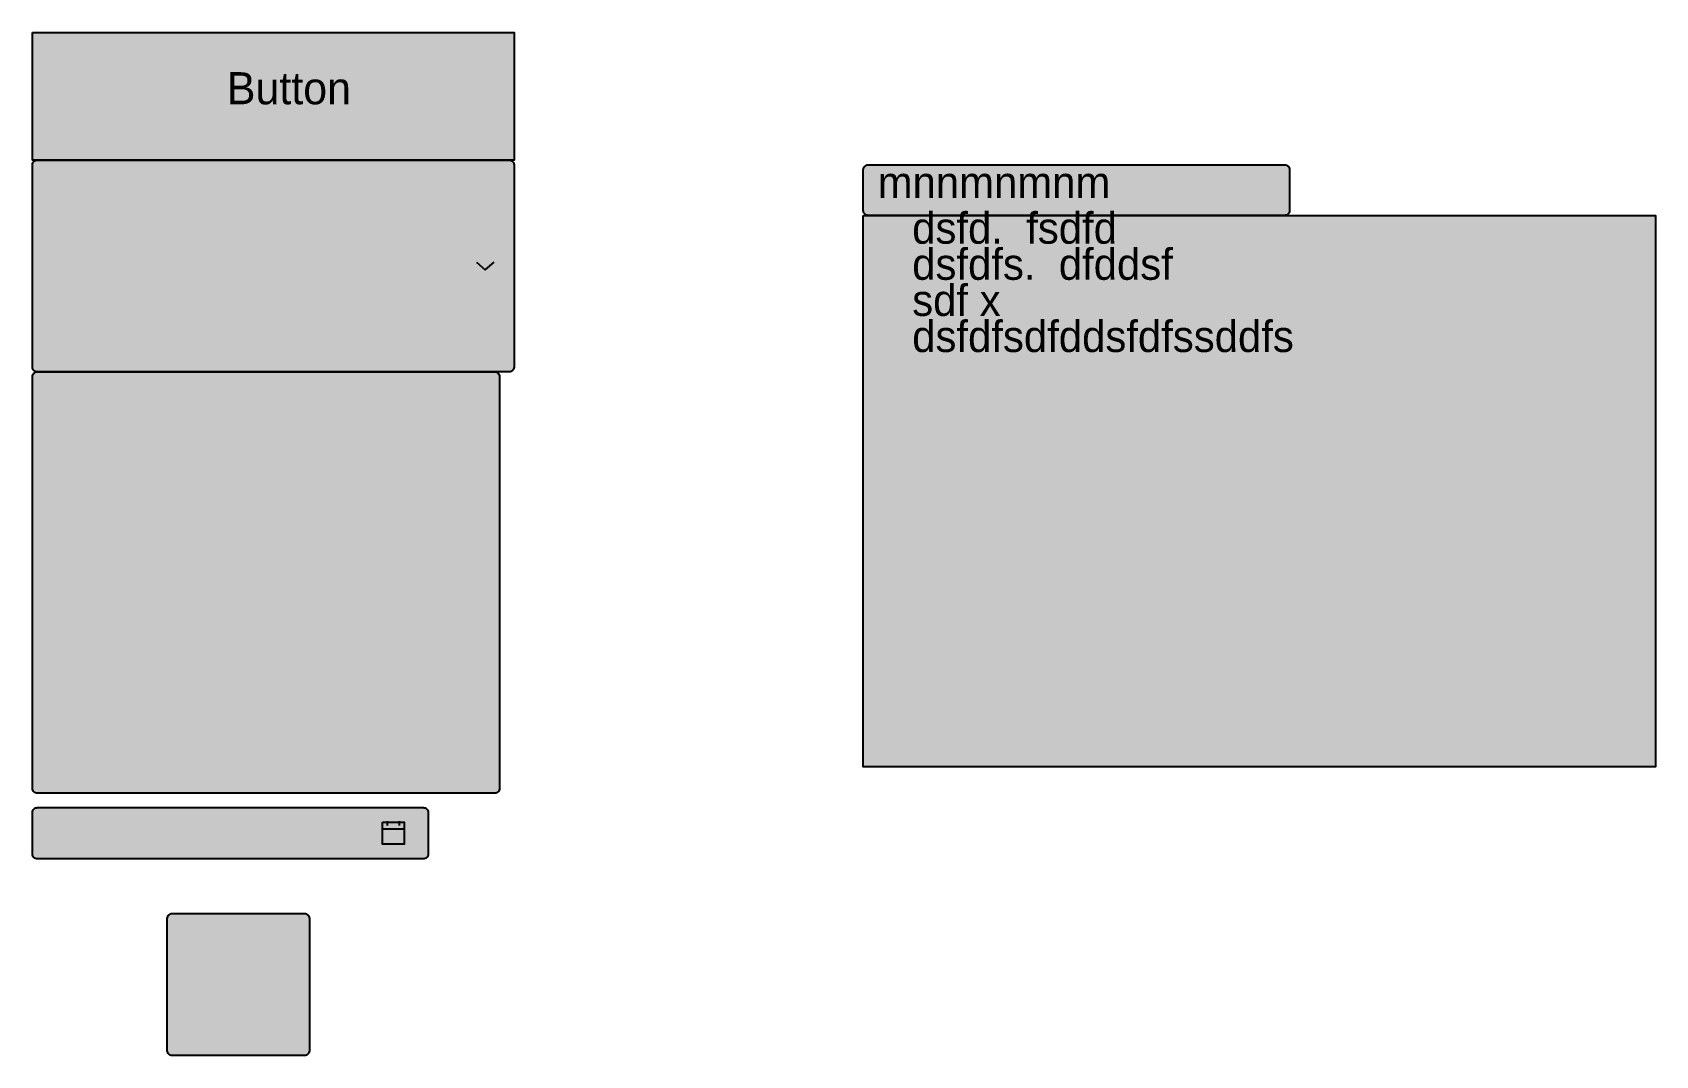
# Model space of a CAD drawing. Extents: x 62 to 736, y 236 to 661.
import ezdxf

# ---------------------------------------------------------------- set-up
doc = ezdxf.new("R2010")
doc.units = 0

msp = doc.modelspace()

# ---------------------------------------------------------------- hatches: boundary and pattern name
at = {"true_color": 0xf0f0f0}
msp.add_hatch(color=256, dxfattribs=at).paths.add_polyline_path([(62, 661), (262, 661), (262, 608), (62, 608)], flags=0)
at = {"true_color": 0xffffff}
for points in [[(64, 608), (260, 608), (260, 608), (260.39, 607.96), (260.77, 607.85), (261.11, 607.66), (261.41, 607.41), (261.66, 607.11), (261.85, 606.77), (261.96, 606.39), (262, 606), (262, 522), (262, 522), (261.96, 521.61), (261.85, 521.23), (261.66, 520.89), (261.41, 520.59), (261.11, 520.34), (260.77, 520.15), (260.39, 520.04), (260, 520), (64, 520), (64, 520), (63.61, 520.04), (63.23, 520.15), (62.89, 520.34), (62.59, 520.59), (62.34, 520.89), (62.15, 521.23), (62.04, 521.61), (62, 522), (62, 606), (62, 606), (62.04, 606.39), (62.15, 606.77), (62.34, 607.11), (62.59, 607.41), (62.89, 607.66), (63.23, 607.85), (63.61, 607.96), (64, 608)], [(409, 606), (582, 606), (582, 606), (582.39, 605.96), (582.77, 605.85), (583.11, 605.66), (583.41, 605.41), (583.66, 605.11), (583.85, 604.77), (583.96, 604.39), (584, 604), (584, 587), (584, 587), (583.96, 586.61), (583.85, 586.23), (583.66, 585.89), (583.41, 585.59), (583.11, 585.34), (582.77, 585.15), (582.39, 585.04), (582, 585), (409, 585), (409, 585), (408.61, 585.04), (408.23, 585.15), (407.89, 585.34), (407.59, 585.59), (407.34, 585.89), (407.15, 586.23), (407.04, 586.61), (407, 587), (407, 604), (407, 604), (407.04, 604.39), (407.15, 604.77), (407.34, 605.11), (407.59, 605.41), (407.89, 605.66), (408.23, 605.85), (408.61, 605.96), (409, 606)], [(64, 520), (254, 520), (254, 520), (254.39, 519.96), (254.77, 519.85), (255.11, 519.66), (255.41, 519.41), (255.66, 519.11), (255.85, 518.77), (255.96, 518.39), (256, 518), (256, 347), (256, 347), (255.96, 346.61), (255.85, 346.23), (255.66, 345.89), (255.41, 345.59), (255.11, 345.34), (254.77, 345.15), (254.39, 345.04), (254, 345), (64, 345), (64, 345), (63.61, 345.04), (63.23, 345.15), (62.89, 345.34), (62.59, 345.59), (62.34, 345.89), (62.15, 346.23), (62.04, 346.61), (62, 347), (62, 518), (62, 518), (62.04, 518.39), (62.15, 518.77), (62.34, 519.11), (62.59, 519.41), (62.89, 519.66), (63.23, 519.85), (63.61, 519.96), (64, 520)], [(64, 339), (224.33, 339), (224.33, 339), (224.72, 338.96), (225.09, 338.85), (225.44, 338.66), (225.74, 338.41), (225.99, 338.11), (226.18, 337.77), (226.29, 337.39), (226.33, 337), (226.33, 319.67), (226.33, 319.67), (226.29, 319.28), (226.18, 318.91), (225.99, 318.56), (225.74, 318.26), (225.44, 318.01), (225.09, 317.82), (224.72, 317.71), (224.33, 317.67), (64, 317.67), (64, 317.67), (63.61, 317.71), (63.23, 317.82), (62.89, 318.01), (62.59, 318.26), (62.34, 318.56), (62.15, 318.91), (62.04, 319.28), (62, 319.67), (62, 337), (62, 337), (62.04, 337.39), (62.15, 337.77), (62.34, 338.11), (62.59, 338.41), (62.89, 338.66), (63.23, 338.85), (63.61, 338.96), (64, 339)], [(120, 295), (175, 295), (175, 295), (175.39, 294.96), (175.77, 294.85), (176.11, 294.66), (176.41, 294.41), (176.66, 294.11), (176.85, 293.77), (176.96, 293.39), (177, 293), (177, 238), (177, 238), (176.96, 237.61), (176.85, 237.23), (176.66, 236.89), (176.41, 236.59), (176.11, 236.34), (175.77, 236.15), (175.39, 236.04), (175, 236), (120, 236), (120, 236), (119.61, 236.04), (119.23, 236.15), (118.89, 236.34), (118.59, 236.59), (118.34, 236.89), (118.15, 237.23), (118.04, 237.61), (118, 238), (118, 293), (118, 293), (118.04, 293.39), (118.15, 293.77), (118.34, 294.11), (118.59, 294.41), (118.89, 294.66), (119.23, 294.85), (119.61, 294.96), (120, 295)]]:
    msp.add_hatch(color=256, dxfattribs=at).paths.add_polyline_path(points, flags=0)
at = {"true_color": 0xc21f1f}
msp.add_hatch(color=256, dxfattribs=at).paths.add_polyline_path([(407, 585), (736, 585), (736, 356), (407, 356)], flags=0)

# ---------------------------------------------------------------- linework, layer by layer
at = {"true_color": 0x000000}
for points in [[(62, 661), (262, 661), (262, 608), (62, 608)], [(407, 585), (736, 585), (736, 356), (407, 356)]]:
    msp.add_lwpolyline(points, close=True, dxfattribs=at)
at = {"true_color": 0x767676}
for points in [[(64, 608), (260, 608), (260, 608), (260.39, 607.96), (260.77, 607.85), (261.11, 607.66), (261.41, 607.41), (261.66, 607.11), (261.85, 606.77), (261.96, 606.39), (262, 606), (262, 522), (262, 522), (261.96, 521.61), (261.85, 521.23), (261.66, 520.89), (261.41, 520.59), (261.11, 520.34), (260.77, 520.15), (260.39, 520.04), (260, 520), (64, 520), (64, 520), (63.61, 520.04), (63.23, 520.15), (62.89, 520.34), (62.59, 520.59), (62.34, 520.89), (62.15, 521.23), (62.04, 521.61), (62, 522), (62, 606), (62, 606), (62.04, 606.39), (62.15, 606.77), (62.34, 607.11), (62.59, 607.41), (62.89, 607.66), (63.23, 607.85), (63.61, 607.96), (64, 608)], [(409, 606), (582, 606), (582, 606), (582.39, 605.96), (582.77, 605.85), (583.11, 605.66), (583.41, 605.41), (583.66, 605.11), (583.85, 604.77), (583.96, 604.39), (584, 604), (584, 587), (584, 587), (583.96, 586.61), (583.85, 586.23), (583.66, 585.89), (583.41, 585.59), (583.11, 585.34), (582.77, 585.15), (582.39, 585.04), (582, 585), (409, 585), (409, 585), (408.61, 585.04), (408.23, 585.15), (407.89, 585.34), (407.59, 585.59), (407.34, 585.89), (407.15, 586.23), (407.04, 586.61), (407, 587), (407, 604), (407, 604), (407.04, 604.39), (407.15, 604.77), (407.34, 605.11), (407.59, 605.41), (407.89, 605.66), (408.23, 605.85), (408.61, 605.96), (409, 606)], [(64, 520), (254, 520), (254, 520), (254.39, 519.96), (254.77, 519.85), (255.11, 519.66), (255.41, 519.41), (255.66, 519.11), (255.85, 518.77), (255.96, 518.39), (256, 518), (256, 347), (256, 347), (255.96, 346.61), (255.85, 346.23), (255.66, 345.89), (255.41, 345.59), (255.11, 345.34), (254.77, 345.15), (254.39, 345.04), (254, 345), (64, 345), (64, 345), (63.61, 345.04), (63.23, 345.15), (62.89, 345.34), (62.59, 345.59), (62.34, 345.89), (62.15, 346.23), (62.04, 346.61), (62, 347), (62, 518), (62, 518), (62.04, 518.39), (62.15, 518.77), (62.34, 519.11), (62.59, 519.41), (62.89, 519.66), (63.23, 519.85), (63.61, 519.96), (64, 520)], [(64, 339), (224.33, 339), (224.33, 339), (224.72, 338.96), (225.09, 338.85), (225.44, 338.66), (225.74, 338.41), (225.99, 338.11), (226.18, 337.77), (226.29, 337.39), (226.33, 337), (226.33, 319.67), (226.33, 319.67), (226.29, 319.28), (226.18, 318.91), (225.99, 318.56), (225.74, 318.26), (225.44, 318.01), (225.09, 317.82), (224.72, 317.71), (224.33, 317.67), (64, 317.67), (64, 317.67), (63.61, 317.71), (63.23, 317.82), (62.89, 318.01), (62.59, 318.26), (62.34, 318.56), (62.15, 318.91), (62.04, 319.28), (62, 319.67), (62, 337), (62, 337), (62.04, 337.39), (62.15, 337.77), (62.34, 338.11), (62.59, 338.41), (62.89, 338.66), (63.23, 338.85), (63.61, 338.96), (64, 339)], [(120, 295), (175, 295), (175, 295), (175.39, 294.96), (175.77, 294.85), (176.11, 294.66), (176.41, 294.41), (176.66, 294.11), (176.85, 293.77), (176.96, 293.39), (177, 293), (177, 238), (177, 238), (176.96, 237.61), (176.85, 237.23), (176.66, 236.89), (176.41, 236.59), (176.11, 236.34), (175.77, 236.15), (175.39, 236.04), (175, 236), (120, 236), (120, 236), (119.61, 236.04), (119.23, 236.15), (118.89, 236.34), (118.59, 236.59), (118.34, 236.89), (118.15, 237.23), (118.04, 237.61), (118, 238), (118, 293), (118, 293), (118.04, 293.39), (118.15, 293.77), (118.34, 294.11), (118.59, 294.41), (118.89, 294.66), (119.23, 294.85), (119.61, 294.96), (120, 295)]]:
    msp.add_lwpolyline(points, close=True, dxfattribs=at)
at = {"true_color": 0x505050}
msp.add_lwpolyline([(246.33, 565.61), (250, 562.39), (253.67, 565.61)], dxfattribs=at)
at = {"true_color": 0x000000}
for points in [[(207.29, 332.91), (216.31, 332.91), (216.31, 323.77), (207.29, 323.77), (207.29, 332.91)], [(209.27, 333.36), (209.27, 331.63)], [(214.32, 333.36), (214.32, 331.63)], [(207.29, 330.16), (216.31, 330.16)]]:
    msp.add_lwpolyline(points, dxfattribs=at)

# ---------------------------------------------------------------- texts
for s, height, p in [('Button', 13.333, (142.72, 631.17)), ('mnnmnmnm', 13, (413, 592.25)), ('    dsfd.  fsdfd', 13, (408, 573.25)), ('    dsfdfs.  dfddsf', 13, (408, 558.25)), ('    sdf x', 13, (408, 543.25)), ('    dsfdfsdfddsfdfssddfs ', 13, (408, 528.25))]:
    msp.add_text(s, height=height, dxfattribs=at).set_placement(p)

doc.saveas('drawing.dxf')
